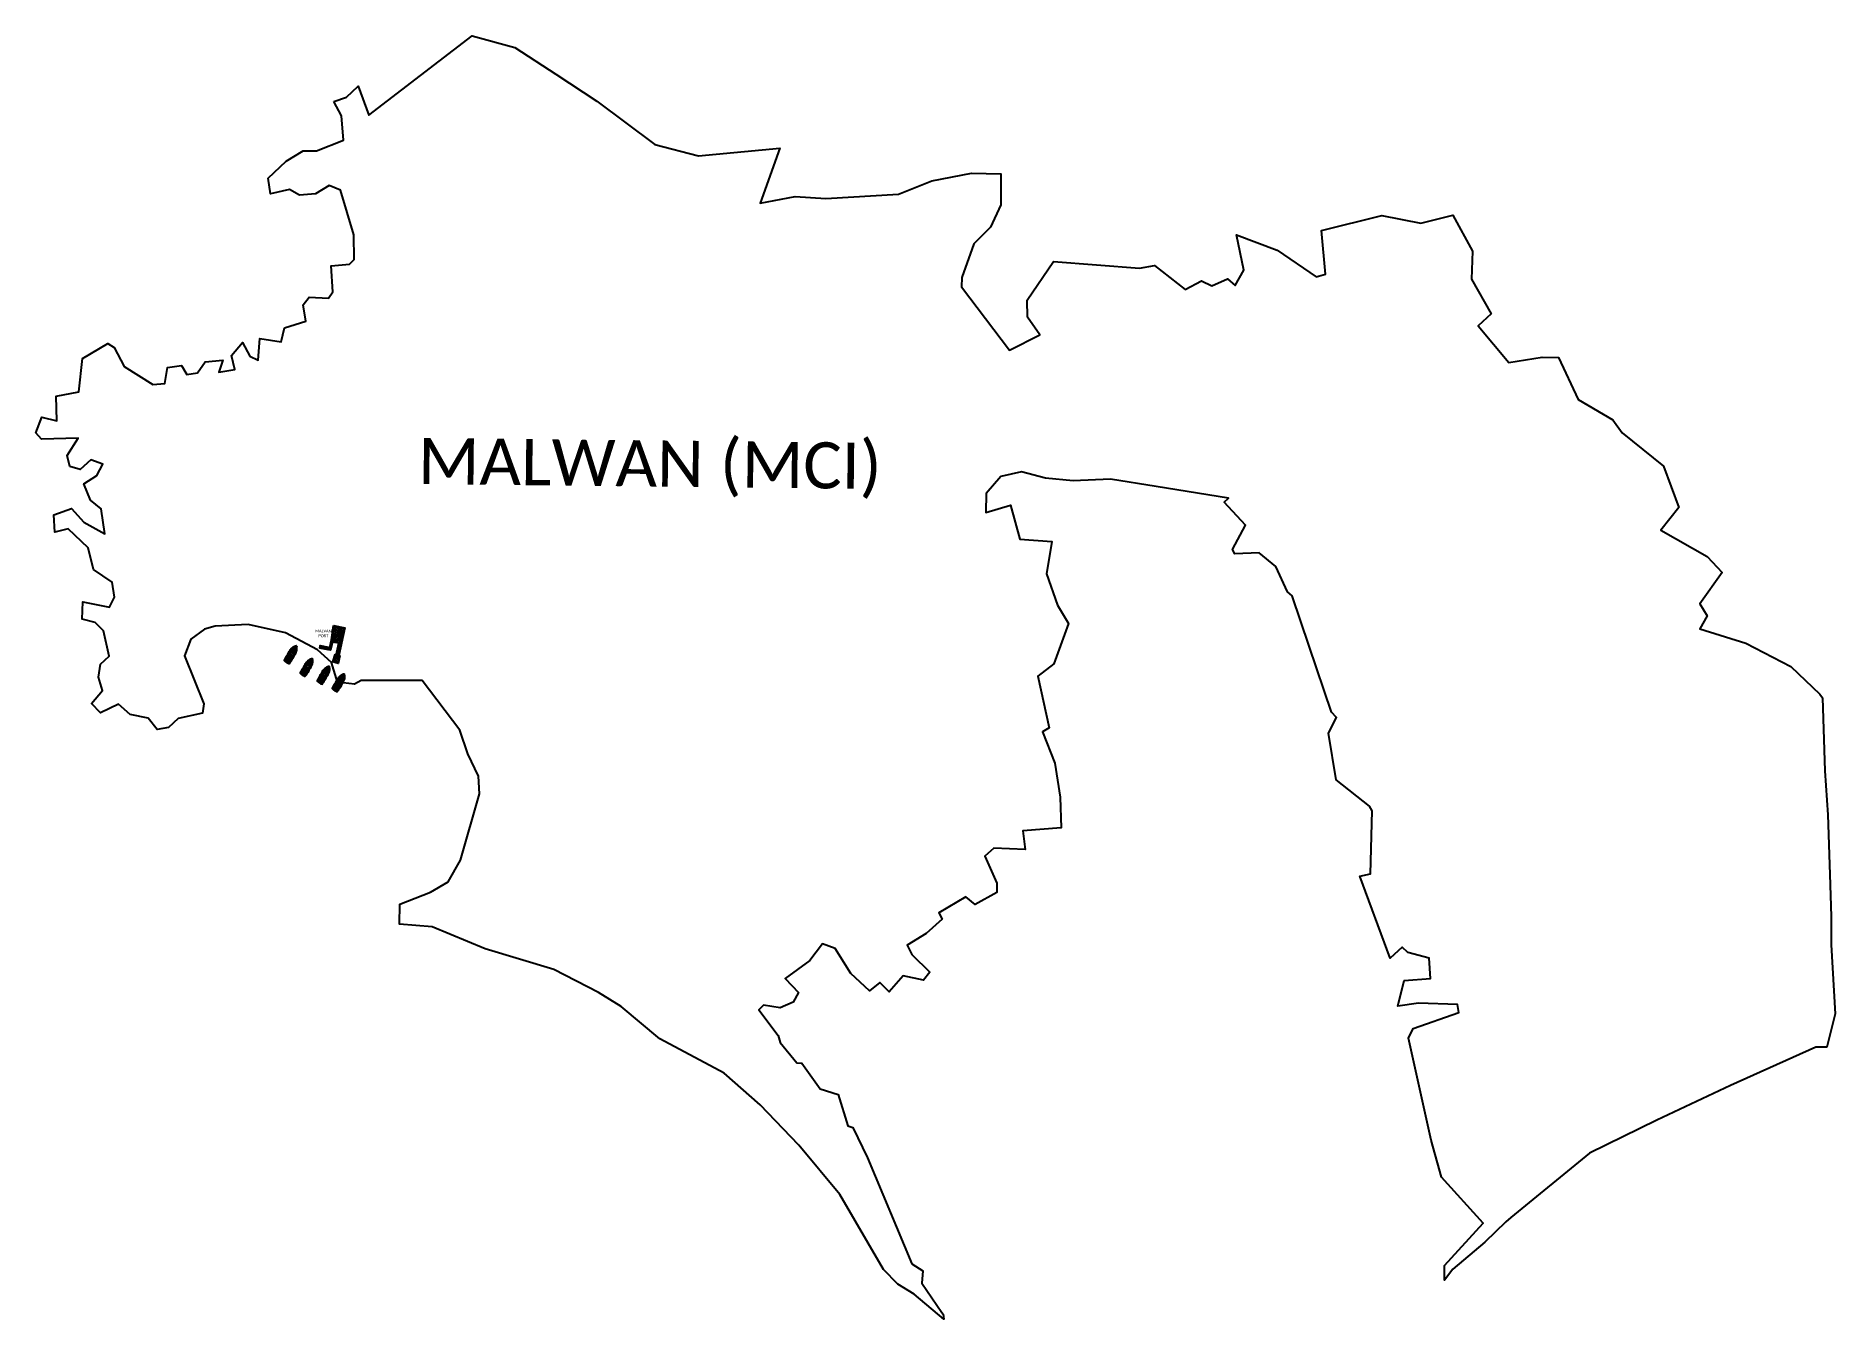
# Model space of a CAD drawing. Header units: metres. Extents: x 334693 to 340967, y 1773231 to 1777706.
import ezdxf

# ---------------------------------------------------------------- set-up
doc = ezdxf.new("R2010")
doc.units = ezdxf.units.M
for name, color, linetype in [('BOAT', 30, 'Continuous'), ('PORT', 5, 'Continuous'), ('PORT TEXT', 7, 'Continuous'), ('VILLAGE NAME', 250, 'Continuous')]:
    doc.layers.add(name, color=color, linetype=linetype)

# ---------------------------------------------------------------- blocks, each defined once
blk = doc.blocks.new('3')
for p, q in [((15968, 14277), (15461, 14277)), ((15968, 14767), (15462, 14767)), ((15968, 15258), (15484, 15258)), ((15968, 15258), (16453, 15258)), ((15968, 14767), (16474, 14767)), ((15968, 14277), (16475, 14277)), ((15259, 11285), (14484, 11285)), ((15259, 11192), (14484, 11192)), ((14565, 8385), (15056, 8357)), ((14615, 10476), (15123, 10528)), ((14685, 6707), (14679, 6695)), ((14686, 10050), (15190, 10197)), ((14966, 7645), (15271, 8006)), ((15658, 7614), (15968, 7614)), ((15665, 7521), (15968, 7521)), ((16200, 7614), (15968, 7614)), ((16200, 7521), (15968, 7521)), ((16111, 11240), (16111, 11048)), ((16111, 11048), (16516, 11165)), ((16111, 11048), (16509, 11048)), ((16160, 9828), (17451, 9828)), ((16498, 9195), (16786, 9687)), ((16707, 11116), (16547, 11058)), ((16554, 7976), (16809, 7478)), ((16716, 11090), (16575, 11038)), ((16600, 11048), (16882, 11048)), ((16709, 10005), (16709, 10459)), ((16732, 9000), (17261, 9307)), ((16767, 11090), (16913, 11037)), ((16776, 11116), (16940, 11056)), ((16782, 8178), (17280, 7902)), ((16846, 8619), (17397, 8623)), ((16949, 11180), (17451, 11048)), ((16973, 11048), (17451, 11048)), ((17251, 6707), (17257, 6695))]:
    blk.add_line(p, q)
for points in [[(15968, 6127, -0.01735955), (14838, 6154, -0.12634026), (14305, 6306, -0.17289852), (14037, 6993, -0.01388415), (14014, 7606, -0.00897301), (13973, 8482, -0.01509001), (13946, 9483, 0.00224465), (13935, 11027, -0.00334212), (13932, 12742, -0.01698447), (13966, 13889, -0.02454586), (14062, 14750, -0.0679415), (14312, 15833, -0.03394848), (14615, 16539, -0.02200139), (14950, 17169, -0.04287165), (15373, 17727, -0.0595144), (15677, 17994, -0.04636443), (15850, 18096, -0.10488197), (15968, 18127, -0.10488197)], [(14099, 8543, 0.00642467), (14087, 9488, 0.00221748), (14076, 11029, -0.003368), (14066, 12757, -0.02463252), (14085, 13845, -0.01503734), (14174, 14559, -0.02543865), (14242, 14955, -0.01384341), (14434, 15768, -0.04026639), (14734, 16491, -0.0167294), (15107, 17121, -0.02973882), (15584, 17694, 0.01524972), (15841, 17933, -0.13238879), (15895, 17967, -0.02844165), (15920, 17975, -0.02844165)], [(14113, 8543, 0.00642355), (14100, 9488, 0.00221725), (14090, 11029, -0.00336846), (14080, 12757, -0.02463342), (14099, 13844, -0.01503841), (14188, 14557, -0.02546128), (14256, 14952, -0.0138393), (14448, 15764, -0.04023773), (14746, 16485, -0.01671456), (15118, 17113, -0.02969286), (15593, 17684, 0.01523434), (15851, 17923, -0.13403589), (15900, 17954, -0.02487909), (15920, 17960, -0.02487909)], [(14259, 13906), (14240, 13499), (14230, 13027), (14235, 12258), (14235, 11203), (14254, 9510, -0.00260149), (14274, 8591, 0.00441105), (14291, 7810, 0.01300851), (14327, 7273, 0.1133962), (14429, 6986, 0.1460048), (14570, 6865, 1.59521934)], [(14273, 13905), (14254, 13498), (14244, 13027), (14249, 12258), (14249, 11203), (14268, 9511, -0.00260127), (14288, 8592, 0.00441077), (14305, 7810, 0.01300285), (14341, 7275, 0.1133374), (14441, 6994, 0.1448206), (14573, 6879, 0.13898744)], [(14287, 13905), (14267, 13498), (14258, 13027), (14263, 12258), (14263, 11203), (14282, 9511, -0.00260105), (14302, 8592, 0.0044105), (14319, 7811, 0.01299719), (14355, 7276, 0.11327624), (14453, 7001, 0.14245801), (14576, 6893, 0.14245801)], [(14259, 13906, -0.0315957), (14324, 14539, -0.0049282), (14403, 14955, -0.02843957), (14598, 15666, -0.04287465), (14892, 16347, -0.0353475), (15257, 16991, -0.02409254), (15665, 17545, -0.07983705), (15920, 17811)], [(14273, 13906, -0.03159202), (14338, 14536, -0.00492612), (14416, 14952, -0.02843629), (14611, 15661, -0.04289549), (14905, 16341, -0.03536325), (15268, 16984, -0.02411142), (15676, 17537, -0.07765751), (15920, 17794, -0.07765751)], [(14314, 13903), (14295, 13497), (14285, 13026), (14290, 12259), (14290, 11203), (14310, 9511, -0.00260061), (14330, 8592, 0.00440995), (14346, 7812, 0.00286696), (14352, 7694, 0.00286696)], [(14287, 13905, -0.03158831), (14351, 14534, -0.00492403), (14430, 14949, -0.02843293), (14624, 15657, -0.04291655), (14917, 16334, -0.03537943), (15280, 16976, -0.02413022), (15687, 17529, -0.07540797), (15920, 17776, -0.07540797)], [(14314, 13904, -0.03158088), (14379, 14529, -0.00491983), (14457, 14944, -0.0284262), (14650, 15648, -0.04295906), (14942, 16322, -0.03541139), (15303, 16961, -0.02882892), (15644, 17425, -0.09233605), (15920, 17647, -0.08032794)], [(15703, 7337), (15453, 7337, -0.20272235), (14593, 7704, -0.17876807), (14419, 8123, 0.01002769), (14401, 8982, -0.00535644), (14389, 10399, -0.01660537), (14407, 11545, 0.01892133), (14421, 12735, -0.92587318), (14467, 12742, -0.04120223), (14487, 12530, -0.02446146), (14489, 11848, 0.0128878), (14496, 10534, -0.01935862), (14481, 9766, 0.00237535), (14464, 8876, -0.00638616), (14468, 8310, -0.01365569), (14465, 8083, -0.86270572), (14422, 8078, 0.64808906)], [(14436, 8081, -0.01648781), (14433, 8123, 0.01002275), (14415, 8982, -0.00535638), (14403, 10399, -0.01660727), (14421, 11545, 0.01892119), (14435, 12735, 0.01143017), (14435, 12736, -0.91328264), (14454, 12739, -0.04117445), (14474, 12530, -0.02447774), (14475, 11849, 0.01288882), (14483, 10534, -0.01936227), (14468, 9766, 0.00237663), (14450, 8876, -0.00639051), (14454, 8310, -0.0136639), (14452, 8084, 0.00070081), (14452, 8084, -0.81997567), (14436, 8081, -0.81997567)], [(15968, 11837, 0.03368746), (15117, 11708, 0.05187937), (14484, 11431, 1.92312)], [(15968, 13072, 0.09640273), (15128, 12858, 0.04053821), (14488, 12513, 1.92312)], [(15309, 13138), (15309, 13746, 0.48306292), (14927, 13449, 0.50023986), (15309, 13138, 0.41842358)], [(15510, 16937), (15621, 16929, 0.38222075), (15724, 16994), (15807, 17415, 0.78654406), (15746, 17463), (15428, 17125, 0.61646396), (15510, 16937, 3.8449075)], [(15890, 11827), (15890, 11428, 0.46292467), (16111, 11240), (16433, 11260)], [(15890, 11428), (15890, 11255, 0.54573713), (16111, 11112, 0.28290463)], [(15968, 6127, 0.01735955), (17099, 6154, 0.12634026), (17632, 6306, 0.17289852), (17899, 6993, 0.01388415), (17922, 7606, 0.00897301), (17963, 8482, 0.01509001), (17990, 9483, -0.00224465), (18001, 11027, 0.00334212), (18004, 12742, 0.01698447), (17970, 13889, 0.02454586), (17874, 14750, 0.0679415), (17624, 15833, 0.03394848), (17321, 16539, 0.02200139), (16986, 17169, 0.04287165), (16563, 17727, 0.0595144), (16259, 17994, 0.04636443), (16086, 18096, 0.10488197), (15968, 18127, 0.10488197)], [(15968, 13072, -0.09640273), (16808, 12858, -0.04053821), (17448, 12513, -1.92312)], [(15968, 11837, -0.03368746), (16819, 11708, -0.05187937), (17452, 11431, -1.92312)], [(17837, 8543, -0.00642467), (17850, 9488, -0.00221748), (17860, 11029, 0.003368), (17870, 12757, 0.02463252), (17851, 13845, 0.01503734), (17762, 14559, 0.02543865), (17694, 14955, 0.01384341), (17502, 15768, 0.04026639), (17202, 16491, 0.0167294), (16829, 17121, 0.02973882), (16352, 17694, -0.01524972), (16095, 17933, 0.13238879), (16041, 17967, 0.02844165), (16016, 17975, 0.02844165)], [(17823, 8543, -0.00642355), (17836, 9488, -0.00221725), (17846, 11029, 0.00336846), (17856, 12757, 0.02463342), (17837, 13844, 0.01503841), (17748, 14557, 0.02546128), (17680, 14952, 0.0138393), (17489, 15764, 0.04023773), (17190, 16485, 0.01671456), (16818, 17113, 0.02969286), (16343, 17684, -0.01523434), (16085, 17923, 0.13403589), (16037, 17954, 0.02487909), (16016, 17960, 0.02487909)], [(17677, 13906, 0.0315957), (17612, 14539, 0.0049282), (17534, 14955, 0.02843957), (17338, 15666, 0.04287465), (17044, 16347, 0.0353475), (16679, 16991, 0.02409254), (16271, 17545, 0.07983705), (16016, 17811)], [(17663, 13906, 0.03159202), (17598, 14536, 0.00492612), (17520, 14952, 0.02843629), (17325, 15661, 0.04289549), (17032, 16341, 0.03536325), (16668, 16984, 0.02411142), (16260, 17537, 0.07765751), (16016, 17794, 0.07765751)], [(17649, 13905, 0.03158831), (17585, 14534, 0.00492403), (17507, 14949, 0.02843293), (17312, 15657, 0.04291655), (17019, 16334, 0.03537943), (16656, 16976, 0.02413022), (16249, 17529, 0.07540797), (16016, 17776, 0.07540797)], [(17622, 13904, 0.03158088), (17558, 14529, 0.00491983), (17480, 14944, 0.0284262), (17286, 15648, 0.04295906), (16995, 16322, 0.03541139), (16633, 16961, 0.02882892), (16292, 17425, 0.09233605), (16016, 17647, 0.08032794)], [(16426, 16937), (16315, 16929, -0.38222075), (16212, 16994), (16129, 17415, -0.78654406), (16190, 17463), (16508, 17125, -0.61646396), (16426, 16937, -3.8449075)], [(16209, 7337), (16484, 7337, 0.20272235), (17343, 7704, 0.17876807), (17517, 8123, -0.01002769), (17535, 8982, 0.00535644), (17547, 10399, 0.01660537), (17529, 11545, -0.01892133), (17515, 12735, 0.92587318), (17469, 12742, 0.04120223), (17449, 12530, 0.02446146), (17448, 11848, -0.0128878), (17440, 10534, 0.01935862), (17455, 9766, -0.00237535), (17473, 8876, 0.00638616), (17468, 8310, 0.01365569), (17471, 8083, 0.86270572), (17514, 8078, -0.64808906)], [(16627, 13138), (16627, 13746, -0.48306292), (17009, 13449, -0.50023986), (16627, 13138, -0.41842358)], [(17649, 13905), (17669, 13498), (17679, 13027), (17674, 12258), (17674, 11203), (17654, 9511, 0.00260105), (17634, 8592, -0.0044105), (17618, 7811, -0.01299719), (17581, 7276, -0.11327624), (17484, 7001, -0.14245801), (17360, 6893, -0.14245801)], [(17663, 13905), (17683, 13498), (17692, 13027), (17687, 12258), (17687, 11203), (17668, 9511, 0.00260127), (17648, 8592, -0.00441077), (17631, 7810, -0.01300285), (17595, 7275, -0.1133374), (17495, 6994, -0.1448206), (17363, 6879, -0.13898744)], [(17677, 13906), (17696, 13499), (17706, 13027), (17701, 12258), (17701, 11203), (17682, 9510, 0.00260149), (17662, 8591, -0.00441105), (17645, 7810, -0.01300851), (17609, 7273, -0.1133962), (17507, 6986, -0.1460048), (17366, 6865, -1.59521934)], [(17500, 8081, 0.01648781), (17503, 8123, -0.01002275), (17522, 8982, 0.00535638), (17533, 10399, 0.01660727), (17516, 11545, -0.01892119), (17501, 12735, -0.01143017), (17501, 12736, 0.91328264), (17482, 12739, 0.04117445), (17463, 12530, 0.02447774), (17461, 11849, -0.01288882), (17454, 10534, 0.01936227), (17469, 9766, -0.00237663), (17486, 8876, 0.00639051), (17482, 8310, 0.0136639), (17485, 8084, -0.00070081), (17485, 8084, 0.81997567), (17500, 8081, 0.81997567)], [(17622, 13903), (17641, 13497), (17651, 13026), (17646, 12259), (17646, 11203), (17627, 9511, 0.00260061), (17606, 8592, -0.00440995), (17590, 7812, -0.00286696), (17584, 7694, -0.00286696)], [(14623, 6459, -0.16439328), (14408, 6486, -0.18868423), (14159, 6722, -0.10758006), (14019, 7335)], [(14099, 8543, -0.0029416), (14109, 7856, 0.00201338), (14118, 7419, 0.13044241), (14196, 7108, 0.261246), (14560, 6796, 0.20919743)], [(14113, 8543, -0.00294135), (14123, 7857, 0.00201438), (14132, 7419, 0.13099242), (14209, 7113, 0.26183218), (14563, 6810, 0.26183218)], [(15148, 7123, -0.04333351), (14832, 7204, -0.18332999), (14416, 7523, -0.12398479), (14329, 7900, 0.01537735), (14309, 8173)], [(15145, 7110, -0.04319501), (14828, 7191, -0.18341474), (14404, 7516, -0.09451136), (14319, 7806)], [(16017, 9822), (15456, 9822, 0.15832231), (15267, 9218, -0.4176758), (15128, 9062), (14467, 9062)], [(14478, 9640), (15066, 9640, -0.40608835), (15274, 9347)], [(15890, 11255), (15890, 11192, 0.51683916), (16111, 11048, 0.28290463)], [(16029, 9960, -0.16400863), (15991, 10360, -0.40755915), (16120, 10414, 0.20466018), (16640, 10437, -0.2865695), (16778, 10441, 0.19875888), (17315, 10404, -0.4514797), (17447, 10380, -1.46397093)], [(16017, 9822, -0.2912689), (16031, 9962, -0.29986695), (16120, 9974, 0.27347761), (16640, 9983, -0.2865695), (16778, 9987, 0.19875888), (17315, 9951, -0.4514797), (17447, 9926, -1.46397093)], [(16209, 7337), (16201, 7447), (16199, 7780, -0.44804307), (16355, 7939, 0.0255607), (16524, 7967, 0.15676008), (16694, 8068, 0.14428794), (16785, 8185, 0.07942688), (16845, 8458, 0.05417894), (16830, 8771, 0.12729402), (16729, 9003, -0.02519474), (16615, 9133, 0.11265588), (16496, 9195, 0.0616523), (16330, 9221, -0.22227827), (16204, 9276, -0.04910851), (16118, 9377, -0.09997033), (16052, 9503, -0.04599234), (16023, 9712), (16017, 9822)], [(16789, 7123, 0.04333351), (17104, 7204, 0.18332999), (17520, 7523, 0.12398479), (17607, 7900, -0.01537735), (17627, 8173)], [(16792, 7110, 0.04319501), (17108, 7191, 0.18341474), (17532, 7516, 0.09451136), (17617, 7806)], [(17313, 6459, 0.16439328), (17529, 6486, 0.18868423), (17777, 6722, 0.10758006), (17917, 7335)], [(17823, 8543, 0.00294135), (17813, 7857, -0.00201438), (17804, 7419, -0.13099242), (17728, 7113, -0.26183218), (17373, 6810, -0.26183218)], [(17837, 8543, 0.0029416), (17827, 7856, -0.00201338), (17818, 7419, -0.13044241), (17740, 7108, -0.261246), (17376, 6796, -0.20919743)]]:
    blk.add_lwpolyline(points, format="xyb")
for points in [[(14061, 13154), (14037, 13154), (14037, 12891), (14063, 12891)], [(14076, 12891), (14095, 12891), (14095, 13154), (14075, 13154)], [(14515, 11449), (14515, 11377), (15160, 11377), (15160, 11717)], [(15890, 11192), (15259, 11192), (15259, 11737)], [(15920, 17243), (15920, 18087)], [(15920, 18087), (15920, 17236)], [(16016, 18087), (16016, 17236)], [(16016, 17243), (16016, 18087)], [(17860, 12891), (17842, 12891), (17842, 13154), (17862, 13154)], [(17875, 13154), (17899, 13154), (17899, 12891), (17874, 12891)], [(14086, 9609), (14068, 9609), (14068, 9357), (14090, 9357)], [(14111, 7762), (14086, 7762), (14086, 7507), (14116, 7507)], [(14104, 9357), (14117, 9357), (14117, 9609), (14100, 9609)], [(14130, 7507), (14139, 7507), (14139, 7762), (14125, 7762)], [(15890, 11285), (15259, 11285)], [(17067, 11264), (17452, 11259)], [(17806, 7507), (17797, 7507), (17797, 7762), (17812, 7762)], [(17833, 9357), (17819, 9357), (17819, 9609), (17836, 9609)], [(17825, 7762), (17850, 7762), (17850, 7507), (17820, 7507)], [(17850, 9609), (17868, 9609), (17868, 9357), (17846, 9357)]]:
    blk.add_lwpolyline(points)
for points in [[(15282, 13161), (15282, 13724, 0.46014696), (14955, 13448, 0.47706041)], [(15512, 16972), (15626, 16964, 0.38306886), (15690, 17002), (15774, 17428, 0.85363556), (15769, 17437), (15454, 17102, 0.61352688)], [(16424, 16972), (16311, 16964, -0.38306886), (16246, 17002), (16162, 17428, -0.85363556), (16167, 17437), (16482, 17102, -0.61352688)], [(16654, 13161), (16654, 13724, -0.46014696), (16981, 13448, -0.47706041)], [(16942, 9799, 0.91770545), (16944, 9656, -0.20970402), (17282, 9330, 0.85091201), (17403, 9348), (17403, 9679, 0.43565902), (17310, 9777)]]:
    blk.add_lwpolyline(points, format="xyb", close=True)
for points in [[(14753, 9417), (14668, 9620), (14885, 9592)], [(14753, 9310), (14668, 9108), (14885, 9136)], [(15542, 6884), (15602, 7202), (15175, 7247), (15104, 6927)], [(15531, 6898), (15586, 7190), (15186, 7232), (15121, 6939)], [(15751, 6190), (15751, 6747), (16185, 6747), (16185, 6190)], [(16394, 6884), (16334, 7202), (16761, 7247), (16832, 6927)], [(16405, 6898), (16351, 7190), (16751, 7232), (16815, 6939)]]:
    blk.add_lwpolyline(points, close=True)
for centre, radius in [((15572, 17779), 56.4), ((15968, 16104), 341), ((15968, 16104), 341), ((15968, 16104), 314), ((15968, 16104), 314), ((15730, 17935), 62.8), ((15955, 17042), 139), ((15874, 13634), 55), ((15982, 17042), 139), ((16063, 13634), 55), ((16206, 17935), 62.8), ((16365, 17779), 56.4), ((14772, 6883), 196), ((14772, 6883), 182), ((14851, 9364), 29.4), ((16957, 9728), 54.8), ((17164, 6883), 196), ((17164, 6883), 182), ((17179, 9578), 35.5), ((17302, 9689), 54.8), ((17339, 9377), 54.8)]:
    blk.add_circle(centre, radius)
for centre, radius, start, end in [((14070, 12461), 42.7, 95.030101, 265.129218), ((14085, 13775), 42.7, 91.319562, 261.726148), ((14070, 12461), 42.7, 283.789395, 76.369925), ((14085, 13775), 42.7, 280.385039, 72.660671), ((14404, 15632), 42.7, 81.615848, 249.711519), ((14404, 15632), 42.7, 268.346577, 62.98079), ((15081, 17062), 42.7, 70.230426, 225.372477), ((15081, 17062), 42.7, 244.010243, 51.59266), ((15568, 15839), 36.3, 29.194606, 175.662347), ((15956, 16061), 410, 209.939229, 271.740348), ((19250, 16002), 3624, 163.327383, 178.398193), ((15916, 13389), 521, 84.273519, 120.875859), ((15910, 13368), 414, 81.288457, 129.038211), ((15910, 13368), 386, 81.288457, 132.495579), ((15955, 17042), 204, 99.883974, 72.333528), ((15982, 17042), 204, 107.666472, 80.116026), ((15968, 18020), 82.1, 53.907357, 126.092643), ((15968, 18020), 82.1, 53.907357, 126.092643), ((16027, 13368), 414, 50.961789, 98.711543), ((15981, 16061), 410, 268.259652, 330.060771), ((16020, 13389), 521, 59.124141, 95.726481), ((16027, 13368), 386, 47.504421, 98.711543), ((12687, 16002), 3624, 1.601807, 16.672617), ((16368, 15839), 36.3, 4.337653, 150.805394), ((16856, 17062), 42.7, 128.40734, 295.989757), ((16856, 17062), 42.7, 314.627523, 109.769574), ((17533, 15632), 42.7, 117.01921, 271.653423), ((17533, 15632), 42.7, 290.288481, 98.384152), ((17852, 13775), 42.7, 107.339329, 259.614961), ((17866, 12461), 42.7, 103.630075, 256.210605), ((17852, 13775), 42.7, 278.273852, 88.680438), ((17866, 12461), 42.7, 274.870782, 84.969899), ((15190, 6739), 633, 165.995667, 206.331282), ((14111, 9364), 562, 327.468559, 29.356036), ((15233, 6626), 633, 172.125378, 195.357911), ((14772, 6883), 238, 225.772587, 10.674187), ((14772, 6883), 210, 243.724304, 10.674187), ((16458, 10167), 404, 143.200021, 207.404179), ((18206, 8564), 2009, 160.899518, 198.3721), ((16746, 11816), 638, 240.624974, 253.975988), ((16746, 11816), 638, 259.949112, 264.189023), ((16902, 11220), 223, 176.115439, 176.384749), ((16902, 11220), 223, 185.602521, 211.595384), ((16742, 11222), 62.3, 10.802299, 169.147864), ((16741, 11103), 29.9, 180, 0), ((16581, 11220), 223, 328.404616, 356.044702), ((16746, 11816), 638, 274.90249, 281.24181), ((16581, 11220), 223, 3.615251, 3.884561), ((16746, 11816), 638, 285.434198, 300.190005), ((17164, 6883), 238, 169.325813, 314.227413), ((17164, 6883), 210, 169.325813, 296.275696), ((16960, 10167), 404, 326.624449, 34.771942), ((16746, 6739), 633, 333.668718, 14.004333), ((16703, 6626), 633, 344.642089, 7.874622), ((17857, 11177), 42.7, 101.222005, 257.471133), ((17857, 11177), 42.7, 276.095335, 82.597802)]:
    blk.add_arc(centre, radius, start, end)
for start_param, end_param in [(0.83001221, 1.57684618), (4.71238898, 5.23234205)]:
    blk.add_ellipse((16750, 11264), major_axis=(0, 745), ratio=0.4253193, start_param=start_param, end_param=end_param)
for centre, major_axis, ratio in [((15045, 9368), (9, 195), 0.75811655), ((16741, 11103), (254, 0), 0.53309213)]:
    blk.add_ellipse(centre, major_axis=major_axis, ratio=ratio)
for points, knots in [([(15968, 13487), (15732, 13507), (15484, 13592), (15248, 14016), (15219, 14267), (15199, 14975), (15273, 15428), (15346, 16250), (15392, 16600), (15444, 16963)], [0, 0, 0, 0, 0.046219595, 0.046219595, 0.092439191, 0.092439191, 0.194732507, 0.194732507, 0.270908406, 0.270908406, 0.270908406, 0.270908406]), ([(15969, 13501), (15726, 13521), (15478, 13616), (15250, 14057), (15229, 14313), (15218, 15025), (15289, 15480), (15364, 16281), (15407, 16611), (15456, 16954)], [0, 0, 0, 0, 0.048088395, 0.048088395, 0.09617679, 0.09617679, 0.198537672, 0.198537672, 0.270410605, 0.270410605, 0.270410605, 0.270410605]), ([(15649, 13652), (15601, 13675), (15412, 13793), (15236, 14361), (15332, 15175), (15389, 16086), (15474, 16690), (15509, 16937)], [0.02340441, 0.02340441, 0.02340441, 0.02340441, 0.035094232, 0.073911149, 0.138250983, 0.216571336, 0.270908406, 0.270908406, 0.270908406, 0.270908406]), ([(15973, 13542), (15725, 13563), (15488, 13664), (15279, 14119), (15266, 14382), (15267, 15105), (15336, 15571), (15414, 16347), (15454, 16644), (15496, 16939)], [0, 0, 0, 0, 0.050833702, 0.050833702, 0.101667404, 0.101667404, 0.206032815, 0.206032815, 0.270908406, 0.270908406, 0.270908406, 0.270908406]), ([(15649, 13689), (15563, 13734), (15491, 13794), (15341, 14062), (15312, 14307), (15306, 14741), (15331, 14954), (15389, 15603), (15418, 16042), (15493, 16627), (15515, 16780), (15537, 16933)], [0.024825384, 0.024825384, 0.024825384, 0.024825384, 0.047459799, 0.047459799, 0.094919597, 0.094919597, 0.142379396, 0.142379396, 0.237298993, 0.237298993, 0.270908406, 0.270908406, 0.270908406, 0.270908406]), ([(15649, 13836), (15408, 13994), (15463, 14437), (15459, 14880), (15499, 15460), (15532, 15842)], [0.031366061, 0.031366061, 0.031366061, 0.031366061, 0.10847437, 0.10847437, 0.192072924, 0.192072924, 0.192072924, 0.192072924]), ([(15963, 13542), (16212, 13563), (16448, 13664), (16658, 14119), (16670, 14382), (16669, 15105), (16600, 15571), (16522, 16347), (16482, 16644), (16441, 16939)], [0, 0, 0, 0, 0.050833702, 0.050833702, 0.101667404, 0.101667404, 0.206032815, 0.206032815, 0.270908406, 0.270908406, 0.270908406, 0.270908406]), ([(15967, 13501), (16210, 13521), (16458, 13616), (16686, 14057), (16707, 14313), (16718, 15025), (16647, 15480), (16572, 16281), (16529, 16611), (16480, 16954)], [0, 0, 0, 0, 0.048088395, 0.048088395, 0.09617679, 0.09617679, 0.198537672, 0.198537672, 0.270410605, 0.270410605, 0.270410605, 0.270410605]), ([(15968, 13487), (16204, 13507), (16453, 13592), (16688, 14016), (16717, 14267), (16737, 14975), (16664, 15428), (16591, 16250), (16544, 16600), (16493, 16963)], [0, 0, 0, 0, 0.046219595, 0.046219595, 0.092439191, 0.092439191, 0.194732507, 0.194732507, 0.270908406, 0.270908406, 0.270908406, 0.270908406]), ([(16287, 13652), (16335, 13675), (16525, 13793), (16700, 14361), (16604, 15175), (16547, 16086), (16462, 16690), (16427, 16937)], [0.02340441, 0.02340441, 0.02340441, 0.02340441, 0.035094232, 0.073911149, 0.138250983, 0.216571336, 0.270908406, 0.270908406, 0.270908406, 0.270908406]), ([(16287, 13689), (16373, 13734), (16445, 13794), (16596, 14062), (16624, 14307), (16630, 14741), (16605, 14954), (16547, 15603), (16518, 16042), (16443, 16627), (16421, 16780), (16400, 16933)], [0.024825384, 0.024825384, 0.024825384, 0.024825384, 0.047459799, 0.047459799, 0.094919597, 0.094919597, 0.142379396, 0.142379396, 0.237298993, 0.237298993, 0.270908406, 0.270908406, 0.270908406, 0.270908406]), ([(16287, 13836), (16528, 13994), (16473, 14437), (16478, 14880), (16438, 15460), (16404, 15842)], [0.031366061, 0.031366061, 0.031366061, 0.031366061, 0.10847437, 0.10847437, 0.192072924, 0.192072924, 0.192072924, 0.192072924]), ([(15052, 9535), (14987, 9538), (14916, 9443), (14934, 9243), (15011, 9180), (15140, 9235), (15185, 9361), (15132, 9502), (15091, 9534), (15052, 9535)], [0, 0, 0, 0, 1.7432734, 1.7432734, 3.4865468, 3.4865468, 5.2298202, 5.2298202, 6.28318531, 6.28318531, 6.28318531, 6.28318531]), ([(15968, 7083), (15929, 7084), (15864, 7085), (15768, 7105), (15689, 7142), (15639, 7120), (15620, 7111)], [0, 0, 0, 0, 0.0084092544, 0.0140545909, 0.0214807584, 0.0258325567, 0.0258325567, 0.0258325567, 0.0258325567]), ([(15968, 7083), (16007, 7084), (16072, 7085), (16168, 7105), (16247, 7142), (16297, 7120), (16316, 7111)], [0, 0, 0, 0, 0.0084092544, 0.0140545909, 0.0214807584, 0.0258325567, 0.0258325567, 0.0258325567, 0.0258325567]), ([(16201, 7447), (16516, 7472), (16799, 7555), (17218, 7923), (17295, 8203), (17283, 8817), (17280, 9139), (16921, 9535), (16618, 9678), (16234, 9723), (16133, 9718), (16023, 9712)], [0, 0, 0, 0, 0.068410185, 0.068410185, 0.13682037, 0.13682037, 0.205230555, 0.205230555, 0.27364074, 0.27364074, 0.297460412, 0.297460412, 0.297460412, 0.297460412]), ([(16967, 11103), (16967, 11131), (16932, 11170), (16732, 11234), (16533, 11172), (16501, 11059), (16647, 10979), (16901, 11012), (16967, 11066), (16967, 11103)], [0, 0, 0, 0, 1.03145076, 1.03145076, 2.99245526, 2.99245526, 4.95345977, 4.95345977, 6.28318531, 6.28318531, 6.28318531, 6.28318531])]:
    blk.add_open_spline(points, degree=3, knots=knots)
for points in [[(16384, 11788), (16361, 11630), (16361, 11448), (16406, 11260)], [(17133, 11590), (17134, 11485), (17123, 11373), (17096, 11260)]]:
    blk.add_open_spline(points, degree=3)
for points in [[(15136, 8973), (15186, 8923), (15176, 8825), (15107, 8721), (15061, 8595), (15050, 8401), (15082, 8264), (15183, 8106), (15276, 8002), (15438, 7944), (15553, 7941), (15632, 7930), (15661, 7872), (15664, 7739), (15672, 7484), (15681, 7356), (15539, 7346), (15273, 7387), (15079, 7462), (14874, 7581), (14702, 7758), (14590, 7948), (14518, 8142), (14475, 8343), (14471, 8559), (14511, 8775), (14572, 8883), (14659, 8974), (14821, 9056), (14930, 9062), (15065, 9062), (15139, 9040), (15136, 8973), (15072, 8963), (14926, 8967), (14800, 8947), (14687, 8877), (14611, 8786), (14574, 8652), (14564, 8398), (14608, 8189), (14676, 8002), (14755, 7851), (14833, 7757), (14949, 7656), (15107, 7567), (15233, 7520), (15384, 7487), (15510, 7473), (15599, 7466), (15666, 7458), (15685, 7420)], [(15046, 11077), (15099, 11081), (15166, 11095), (15162, 11159), (15052, 11172), (14839, 11120), (14632, 10955), (14528, 10686), (14498, 10423), (14541, 10108), (14677, 9833), (14836, 9713), (15089, 9658), (15202, 9664), (15248, 9693), (15224, 9747), (15165, 9753), (14962, 9778), (14826, 9849), (14723, 9975), (14661, 10121), (14625, 10316), (14616, 10504), (14645, 10676), (14703, 10848), (14826, 10978), (14985, 11065), (15046, 11077)], [(14949, 6725), (14889, 6660), (14751, 6592), (14670, 6567), (14631, 6512), (14623, 6459)], [(15968, 6876), (15852, 6882), (15776, 6899), (15676, 6923), (15593, 6891), (15412, 6853), (15219, 6882), (15120, 6923), (15057, 6932), (14965, 6919)], [(15242, 9728), (15284, 9784), (15301, 9859), (15256, 9987), (15219, 10089), (15176, 10257), (15125, 10513), (15113, 10650), (15108, 10792), (15116, 10904), (15133, 11003), (15134, 11082)], [(15703, 7337), (15662, 7244), (15622, 7119), (15577, 6884)], [(15968, 6876), (16084, 6882), (16160, 6899), (16260, 6923), (16343, 6891), (16524, 6853), (16718, 6882), (16816, 6923), (16880, 6932), (16971, 6919)], [(16209, 7337), (16522, 7376), (16865, 7508), (17113, 7684), (17315, 7972), (17390, 8261), (17396, 8665), (17355, 9089), (17199, 9393), (16901, 9625), (16608, 9762), (16270, 9827), (16017, 9822)], [(16209, 7337), (16274, 7244), (16314, 7119), (16359, 6884)], [(16987, 6725), (17047, 6660), (17185, 6592), (17266, 6567), (17305, 6512), (17313, 6459)]]:
    blk.add_spline(points, degree=3)

msp = doc.modelspace()

# ---------------------------------------------------------------- hatches: boundary and pattern name
at = {"layer": 'PORT'}
h = msp.add_hatch(dxfattribs=at)
h.set_pattern_fill('ANSI37', color=256, scale=2)
h.paths.add_polyline_path([(335771, 1775641), (335731, 1775650), (335723.8, 1775599.9), (335718.1, 1775573.1), (335684.9, 1775580.4), (335683.2, 1775570.1), (335720.2, 1775563.6), (335728, 1775591.9), (335750.1, 1775588.3), (335740.7, 1775546.6), (335736.5, 1775548), (335729, 1775522.5), (335747, 1775517), (335753.5, 1775544), (335750, 1775545)])

# ---------------------------------------------------------------- linework, layer by layer
at = {"color": 3}
msp.add_lwpolyline([(335731.6, 1777476.9), (335776.9, 1777491.8), (335816.5, 1777531.2), (335854.5, 1777430), (336214.7, 1777705.8), (336362.9, 1777666.1), (336506, 1777572.2), (336649.1, 1777478.2), (336851.4, 1777326.8), (337004, 1777288.3), (337288, 1777314.6), (337219, 1777122.7), (337341.5, 1777145.9), (337447.8, 1777138.9), (337701.4, 1777154.2), (337818, 1777201), (337956.1, 1777227.5), (338057.8, 1777225.5), (338058.7, 1777117.4), (338022.5, 1777038.6), (337964.3, 1776980.3), (337921.7, 1776863.5), (337921.5, 1776830.8), (338088.2, 1776610.2), (338194.3, 1776663.6), (338150.6, 1776724.9), (338150.3, 1776783.9), (338242.3, 1776919.4), (338542, 1776896.5), (338594.1, 1776905), (338700.4, 1776821.5), (338757.4, 1776851.6), (338793.9, 1776834.7), (338848.5, 1776858.4), (338875.3, 1776835), (338905.7, 1776889.5), (338880, 1777012.5), (339022.1, 1776958.7), (339158.1, 1776866), (339190.4, 1776875), (339176.5, 1777027.9), (339387, 1777079.4), (339522.7, 1777053.2), (339633.8, 1777080.5), (339702.8, 1776955.5), (339699.3, 1776857.9), (339767.6, 1776736.4), (339722.9, 1776694.8), (339829.9, 1776567.4), (339946.4, 1776585), (340002.5, 1776584.6), (340071.6, 1776437.7), (340192.9, 1776367.1), (340225.2, 1776321.5), (340369.1, 1776205.8), (340422.6, 1776060.9), (340359.8, 1775982.4), (340521.6, 1775890.7), (340573.2, 1775834.8), (340495.9, 1775725.8), (340521.5, 1775683.3), (340495.6, 1775637.5), (340655.7, 1775588.6), (340812.5, 1775507.1), (340913.8, 1775410.6), (340923.7, 1775396.9), (340932.2, 1775142.5), (340942.5, 1774988.9), (340948.8, 1774781.6), (340953.3, 1774634.9), (340953.9, 1774536), (340967.2, 1774295.7), (340938.1, 1774178.4), (340900.4, 1774178.4), (340602.5, 1774044.9), (340345.9, 1773924), (340111.1, 1773809.5), (339837, 1773584.5), (339819.6, 1773570.3), (339745.5, 1773499.4), (339633.8, 1773404.2), (339605.6, 1773366.8), (339605, 1773417.7), (339740.5, 1773565.1), (339594.6, 1773725.1), (339558.8, 1773855.1), (339480, 1774210.6), (339496.2, 1774243.6), (339654.9, 1774299.6), (339651, 1774327.2), (339514.2, 1774332.8), (339442.2, 1774321.9), (339464.2, 1774411), (339556, 1774418.6), (339552.4, 1774489.1), (339478, 1774509.3), (339457.5, 1774527.2), (339416.2, 1774489.5), (339310.2, 1774775.2), (339346.8, 1774784), (339352.7, 1775003.6), (339343.6, 1775019), (339227.5, 1775111.4), (339201.3, 1775273.7), (339228.2, 1775328.4), (339210.8, 1775347.2), (339133, 1775577.8), (339074.1, 1775752.7), (339058.2, 1775766.6), (339017.2, 1775855.8), (338959.1, 1775902.9), (338874.3, 1775900.1), (338865.6, 1775914.6), (338911.7, 1775999.5), (338837, 1776079.6), (338852.4, 1776093.2), (338599.6, 1776134.1), (338441, 1776159.7), (338310.1, 1776154.5), (338213.5, 1776163.1), (338130.3, 1776185.3), (338058.4, 1776168.9), (338007, 1776109.7), (338005.9, 1776044.3), (338091.9, 1776069.1), (338124, 1775951.2), (338235.6, 1775942.9), (338217.2, 1775830.1), (338255.6, 1775720.1), (338294.6, 1775657.1), (338242.9, 1775516.1), (338187.7, 1775472.8), (338226.8, 1775292.7), (338203.9, 1775278.3), (338247, 1775169.3), (338264.8, 1775050.8), (338268.7, 1774943.7), (338134.3, 1774933.9), (338143.4, 1774868.5), (338033.5, 1774872.7), (338002.4, 1774845.3), (338044.6, 1774751.2), (338044.5, 1774718.9), (337968.5, 1774676), (337935.7, 1774702.9), (337841.4, 1774647.6), (337853.7, 1774625.5), (337798.3, 1774575.2), (337731.9, 1774535.3), (337747.9, 1774501.7), (337810.4, 1774440.8), (337788.8, 1774412.6), (337717.9, 1774428.3), (337669.2, 1774372.5), (337636.3, 1774404), (337600.1, 1774375.2), (337535.3, 1774435.9), (337480.4, 1774522.6), (337436.1, 1774539.5), (337391.9, 1774481.4), (337306.1, 1774418.3), (337352.4, 1774369.8), (337334.4, 1774336.4), (337288.5, 1774316.7), (337230.6, 1774325.7), (337213.9, 1774309.4), (337281.4, 1774219.3), (337288.3, 1774195.4), (337347.1, 1774124.5), (337361.5, 1774122.9), (337364.4, 1774122.6), (337427.8, 1774034), (337490.5, 1774013.6), (337524.2, 1773904.7), (337542.6, 1773899.1), (337592.9, 1773793.5), (337747.5, 1773423.2), (337785.6, 1773399.3), (337782.4, 1773355.3), (337852.8, 1773253.6), (337856.8, 1773247.8), (337859.1, 1773230.8), (337755.5, 1773317.8), (337699.5, 1773352.4), (337649.4, 1773403.6), (337496.2, 1773665.5), (337354.1, 1773837.7), (337218.6, 1773977.9), (337093.6, 1774088.3), (336869.4, 1774208.1), (336734.1, 1774320.4), (336655.1, 1774369.3), (336499.5, 1774450.4), (336259.5, 1774521.8), (336074.7, 1774598.2), (335961, 1774607.5), (335962.4, 1774677.7), (336069.4, 1774720.1), (336131.1, 1774755.8), (336173.7, 1774831.6), (336239.7, 1775062.5), (336237, 1775124.5), (336199.1, 1775202.6), (336171.5, 1775285), (336039.7, 1775458.3), (335827, 1775457.4), (335804.3, 1775444.8), (335744.4, 1775452.5), (335723.5, 1775520.7), (335675.1, 1775564.3), (335563.1, 1775624.2), (335432.9, 1775653.4), (335318.4, 1775647.3), (335280.7, 1775637.1), (335233.5, 1775601.6), (335211.7, 1775544), (335279, 1775376.7), (335273.7, 1775344.4), (335189.9, 1775325.5), (335155.2, 1775294.4), (335116.1, 1775287), (335084.9, 1775325.9), (335021.8, 1775339.3), (334980.9, 1775375.4), (334918.2, 1775345.4), (334887.1, 1775377.2), (334925.9, 1775422.4), (334911.4, 1775469.9), (334918, 1775514.7), (334948.5, 1775543), (334929.5, 1775631), (334899.8, 1775660.1), (334854.9, 1775672.3), (334857.1, 1775732.5), (334949.7, 1775713.8), (334967.6, 1775748.9), (334958.7, 1775800.7), (334893.9, 1775844.8), (334875, 1775920.2), (334805.7, 1775986.8), (334759.8, 1775975.1), (334756.3, 1776035.3), (334817.7, 1776058.3), (334860.1, 1776009.7), (334933.3, 1775969.8), (334921.3, 1776056.5), (334883.2, 1776086.9), (334860.3, 1776144), (334906.2, 1776172.5), (334926.8, 1776211.9), (334884.7, 1776226.9), (334847.2, 1776194.3), (334812.1, 1776203.8), (334802, 1776242.9), (334840.6, 1776303.4), (334713.3, 1776299.5), (334693.5, 1776321.7), (334713.9, 1776376.4), (334765.9, 1776363), (334763.7, 1776449.7), (334843.3, 1776464.5), (334856.2, 1776580.8), (334943.8, 1776633.4), (334966.4, 1776619.6), (335000.6, 1776552.8), (335100.6, 1776490.7), (335142.6, 1776493.9), (335151.8, 1776549.9), (335200.8, 1776556), (335219.2, 1776525.4), (335257, 1776531.4), (335283.2, 1776569.4), (335344.7, 1776575.6), (335331.1, 1776533.4), (335387, 1776542.4), (335375.4, 1776591.2), (335414.1, 1776636.4), (335439.7, 1776589.1), (335467.9, 1776575.3), (335474.2, 1776651), (335548.5, 1776639.1), (335560.7, 1776688.2), (335634.6, 1776711.3), (335625.7, 1776768.6), (335646.4, 1776795.3), (335713.6, 1776791.8), (335728.8, 1776812.9), (335722.4, 1776903.9), (335786.6, 1776909.4), (335802.8, 1776925.9), (335802.1, 1777012.7), (335755.1, 1777168.2), (335715.7, 1777184.4), (335668.5, 1777155), (335612.8, 1777150.4), (335577.5, 1777170.7), (335511.5, 1777155.6), (335502.7, 1777209.3), (335566.2, 1777269.7), (335625.8, 1777305.5), (335671.3, 1777305.5), (335765.9, 1777342.9), (335758.9, 1777427.5), (335731.6, 1777476.9)], dxfattribs=at)
at = {"layer": 'PORT', "flags": 128}
msp.add_lwpolyline([(335731, 1775650), (335771, 1775641), (335750, 1775545), (335753.5, 1775544), (335747, 1775517), (335729, 1775522.5), (335736.5, 1775548), (335740.7, 1775546.6), (335750.1, 1775588.3), (335728, 1775591.9), (335720.2, 1775563.6), (335683.2, 1775570.1), (335684.9, 1775580.4), (335718.1, 1775573.1), (335723.8, 1775599.9)], close=True, dxfattribs=at)

# ---------------------------------------------------------------- block references
at = {"layer": 'BOAT', "xscale": 0.005558270232777463, "yscale": 0.005558270232777463, "zscale": 0.005558270232777463, "rotation": 329.9213135428186}
for p in [(335474.1, 1775536), (335529.3, 1775491.4), (335588.5, 1775464.4), (335641.1, 1775437.8)]:
    msp.add_blockref('3', p, dxfattribs=at)

# ---------------------------------------------------------------- texts
at = {"layer": 'PORT TEXT', "insert": (335689.8, 1775635.5), "char_height": 10, "width": 11.821, "attachment_point": 1}
msp.add_mtext('\\pxqc;{\\fCalibri|b0|i0|c0|p34;MALVAN PORT }', dxfattribs=at)
at = {"layer": 'VILLAGE NAME', "insert": (336026.4, 1776304.3), "char_height": 161.109, "attachment_point": 1, "rotation": 359.37415}
msp.add_mtext_dynamic_manual_height_columns('{\\fCalibri|b0|i0|c0|p34;MALWAN (MCI)}', width=1896.868, gutter_width=805.5, heights=[0], dxfattribs=at)

doc.saveas('drawing.dxf')
